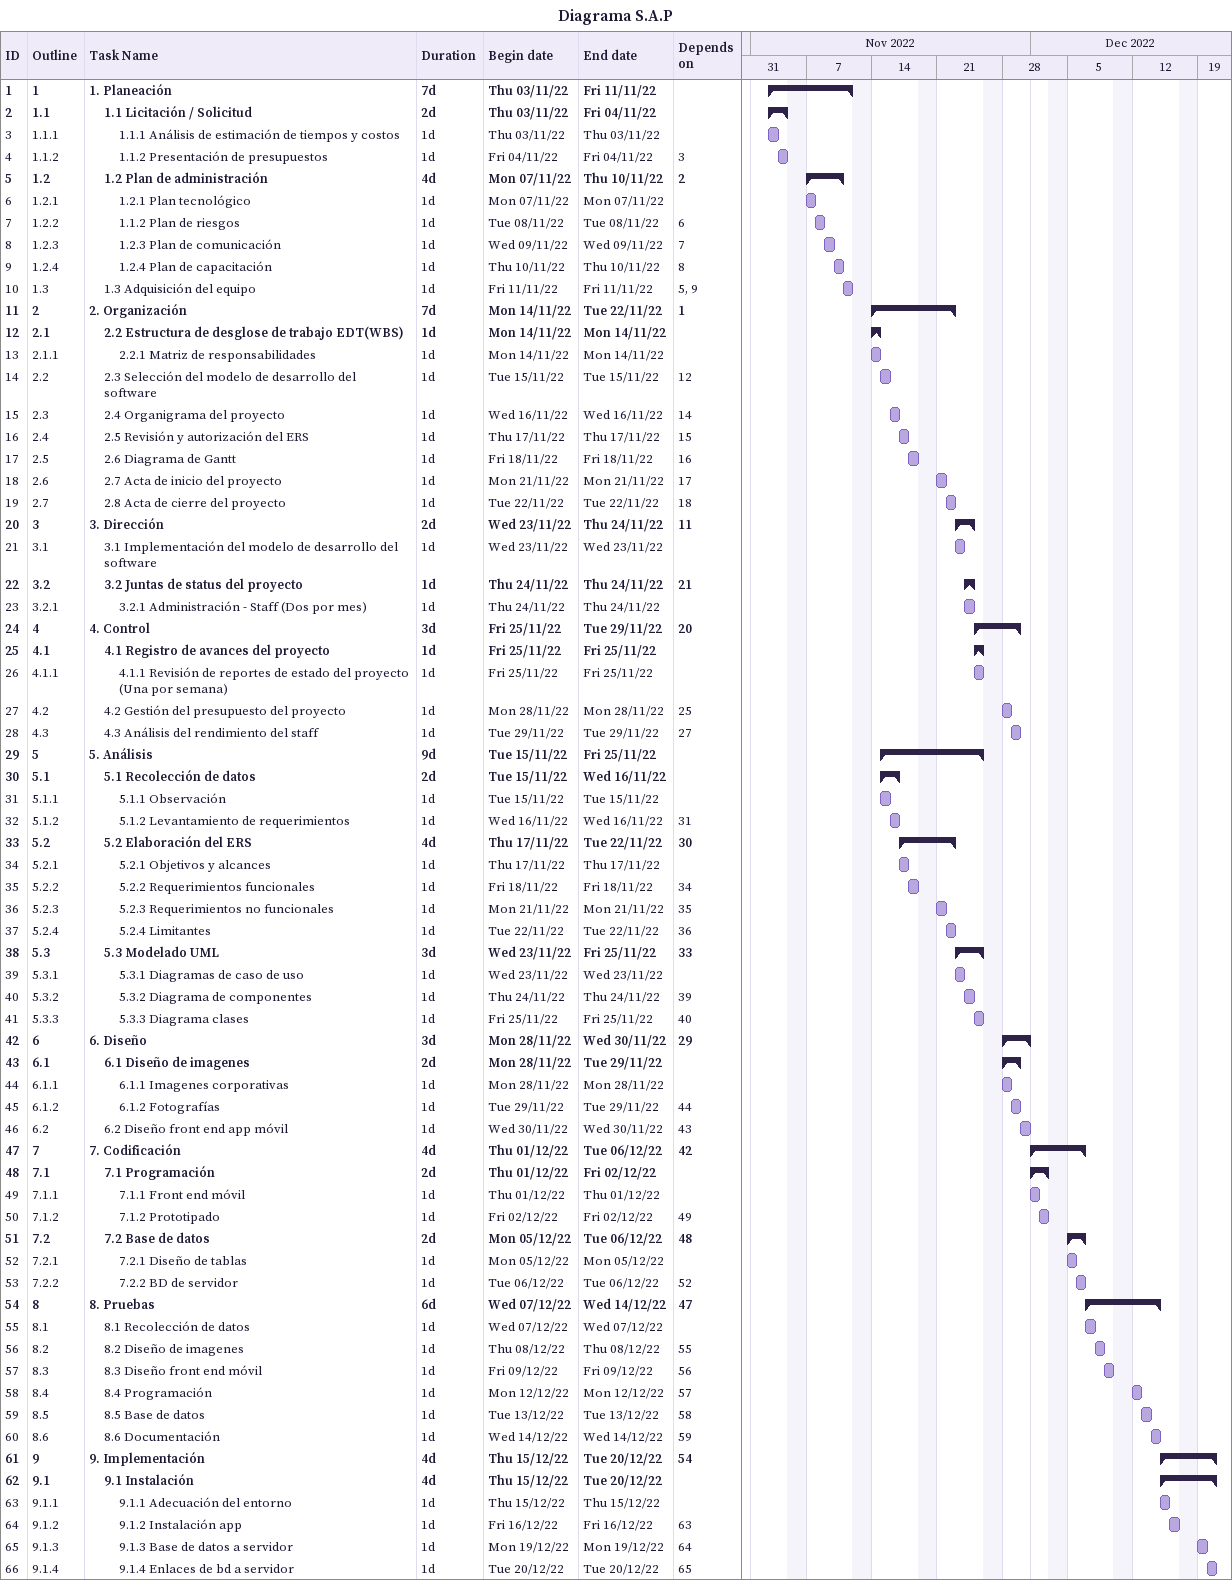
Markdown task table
Diagrama S.A.P

| ID | WBS | Task | Duration | Start | Finish | Predecessors |
|---|---|---|---|---|---|---|
| 1 | 1 | **1. Planeación** | 7d | 2022-11-03 | 2022-11-11 |  |
| 2 | 1.1 | **1.1 Licitación / Solicitud** | 2d | 2022-11-03 | 2022-11-04 |  |
| 3 | 1.1.1 | 1.1.1 Análisis de estimación de tiempos y costos | 1d | 2022-11-03 | 2022-11-03 |  |
| 4 | 1.1.2 | 1.1.2 Presentación de presupuestos | 1d | 2022-11-04 | 2022-11-04 | 3 |
| 5 | 1.2 | **1.2 Plan de administración** | 4d | 2022-11-07 | 2022-11-10 | 2 |
| 6 | 1.2.1 | 1.2.1 Plan tecnológico | 1d | 2022-11-07 | 2022-11-07 |  |
| 7 | 1.2.2 | 1.1.2 Plan de riesgos | 1d | 2022-11-08 | 2022-11-08 | 6 |
| 8 | 1.2.3 | 1.2.3 Plan de comunicación | 1d | 2022-11-09 | 2022-11-09 | 7 |
| 9 | 1.2.4 | 1.2.4 Plan de capacitación | 1d | 2022-11-10 | 2022-11-10 | 8 |
| 10 | 1.3 | 1.3 Adquisición del equipo | 1d | 2022-11-11 | 2022-11-11 | 5, 9 |
| 11 | 2 | **2. Organización** | 7d | 2022-11-14 | 2022-11-22 | 1 |
| 12 | 2.1 | **2.2 Estructura de desglose de trabajo EDT(WBS)** | 1d | 2022-11-14 | 2022-11-14 |  |
| 13 | 2.1.1 | 2.2.1 Matriz de responsabilidades | 1d | 2022-11-14 | 2022-11-14 |  |
| 14 | 2.2 | 2.3 Selección del modelo de desarrollo del software | 1d | 2022-11-15 | 2022-11-15 | 12 |
| 15 | 2.3 | 2.4 Organigrama del proyecto | 1d | 2022-11-16 | 2022-11-16 | 14 |
| 16 | 2.4 | 2.5 Revisión y autorización del ERS | 1d | 2022-11-17 | 2022-11-17 | 15 |
| 17 | 2.5 | 2.6 Diagrama de Gantt | 1d | 2022-11-18 | 2022-11-18 | 16 |
| 18 | 2.6 | 2.7 Acta de inicio del proyecto | 1d | 2022-11-21 | 2022-11-21 | 17 |
| 19 | 2.7 | 2.8 Acta de cierre del proyecto | 1d | 2022-11-22 | 2022-11-22 | 18 |
| 20 | 3 | **3. Dirección** | 2d | 2022-11-23 | 2022-11-24 | 11 |
| 21 | 3.1 | 3.1 Implementación del modelo de desarrollo del software | 1d | 2022-11-23 | 2022-11-23 |  |
| 22 | 3.2 | **3.2 Juntas de status del proyecto** | 1d | 2022-11-24 | 2022-11-24 | 21 |
| 23 | 3.2.1 | 3.2.1 Administración - Staff (Dos por mes) | 1d | 2022-11-24 | 2022-11-24 |  |
| 24 | 4 | **4. Control** | 3d | 2022-11-25 | 2022-11-29 | 20 |
| 25 | 4.1 | **4.1 Registro de avances del proyecto** | 1d | 2022-11-25 | 2022-11-25 |  |
| 26 | 4.1.1 | 4.1.1 Revisión de reportes de estado del proyecto (Una por semana) | 1d | 2022-11-25 | 2022-11-25 |  |
| 27 | 4.2 | 4.2 Gestión del presupuesto del proyecto | 1d | 2022-11-28 | 2022-11-28 | 25 |
| 28 | 4.3 | 4.3 Análisis del rendimiento del staff | 1d | 2022-11-29 | 2022-11-29 | 27 |
| 29 | 5 | **5. Análisis** | 9d | 2022-11-15 | 2022-11-25 |  |
| 30 | 5.1 | **5.1 Recolección de datos** | 2d | 2022-11-15 | 2022-11-16 |  |
| 31 | 5.1.1 | 5.1.1 Observación | 1d | 2022-11-15 | 2022-11-15 |  |
| 32 | 5.1.2 | 5.1.2 Levantamiento de requerimientos | 1d | 2022-11-16 | 2022-11-16 | 31 |
| 33 | 5.2 | **5.2 Elaboración del ERS** | 4d | 2022-11-17 | 2022-11-22 | 30 |
| 34 | 5.2.1 | 5.2.1 Objetivos y alcances | 1d | 2022-11-17 | 2022-11-17 |  |
| 35 | 5.2.2 | 5.2.2 Requerimientos funcionales | 1d | 2022-11-18 | 2022-11-18 | 34 |
| 36 | 5.2.3 | 5.2.3 Requerimientos no funcionales | 1d | 2022-11-21 | 2022-11-21 | 35 |
| 37 | 5.2.4 | 5.2.4 Limitantes | 1d | 2022-11-22 | 2022-11-22 | 36 |
| 38 | 5.3 | **5.3 Modelado UML** | 3d | 2022-11-23 | 2022-11-25 | 33 |
| 39 | 5.3.1 | 5.3.1 Diagramas de caso de uso | 1d | 2022-11-23 | 2022-11-23 |  |
| 40 | 5.3.2 | 5.3.2 Diagrama de componentes | 1d | 2022-11-24 | 2022-11-24 | 39 |
| 41 | 5.3.3 | 5.3.3 Diagrama clases | 1d | 2022-11-25 | 2022-11-25 | 40 |
| 42 | 6 | **6. Diseño** | 3d | 2022-11-28 | 2022-11-30 | 29 |
| 43 | 6.1 | **6.1 Diseño de imagenes** | 2d | 2022-11-28 | 2022-11-29 |  |
| 44 | 6.1.1 | 6.1.1 Imagenes corporativas | 1d | 2022-11-28 | 2022-11-28 |  |
| 45 | 6.1.2 | 6.1.2 Fotografías | 1d | 2022-11-29 | 2022-11-29 | 44 |
| 46 | 6.2 | 6.2 Diseño front end app móvil | 1d | 2022-11-30 | 2022-11-30 | 43 |
| 47 | 7 | **7. Codificación** | 4d | 2022-12-01 | 2022-12-06 | 42 |
| 48 | 7.1 | **7.1 Programación** | 2d | 2022-12-01 | 2022-12-02 |  |
| 49 | 7.1.1 | 7.1.1 Front end móvil | 1d | 2022-12-01 | 2022-12-01 |  |
| 50 | 7.1.2 | 7.1.2 Prototipado | 1d | 2022-12-02 | 2022-12-02 | 49 |
| 51 | 7.2 | **7.2 Base de datos** | 2d | 2022-12-05 | 2022-12-06 | 48 |
| 52 | 7.2.1 | 7.2.1 Diseño de tablas | 1d | 2022-12-05 | 2022-12-05 |  |
| 53 | 7.2.2 | 7.2.2 BD de servidor | 1d | 2022-12-06 | 2022-12-06 | 52 |
| 54 | 8 | **8. Pruebas** | 6d | 2022-12-07 | 2022-12-14 | 47 |
| 55 | 8.1 | 8.1 Recolección de datos | 1d | 2022-12-07 | 2022-12-07 |  |
| 56 | 8.2 | 8.2 Diseño de imagenes | 1d | 2022-12-08 | 2022-12-08 | 55 |
| 57 | 8.3 | 8.3 Diseño front end móvil | 1d | 2022-12-09 | 2022-12-09 | 56 |
| 58 | 8.4 | 8.4 Programación | 1d | 2022-12-12 | 2022-12-12 | 57 |
| 59 | 8.5 | 8.5 Base de datos | 1d | 2022-12-13 | 2022-12-13 | 58 |
| 60 | 8.6 | 8.6 Documentación | 1d | 2022-12-14 | 2022-12-14 | 59 |
| 61 | 9 | **9. Implementación** | 4d | 2022-12-15 | 2022-12-20 | 54 |
| 62 | 9.1 | **9.1 Instalación** | 4d | 2022-12-15 | 2022-12-20 |  |
| 63 | 9.1.1 | 9.1.1 Adecuación del entorno | 1d | 2022-12-15 | 2022-12-15 |  |
| 64 | 9.1.2 | 9.1.2 Instalación app | 1d | 2022-12-16 | 2022-12-16 | 63 |
| 65 | 9.1.3 | 9.1.3 Base de datos a servidor | 1d | 2022-12-19 | 2022-12-19 | 64 |
| 66 | 9.1.4 | 9.1.4 Enlaces de bd a servidor | 1d | 2022-12-20 | 2022-12-20 | 65 |
